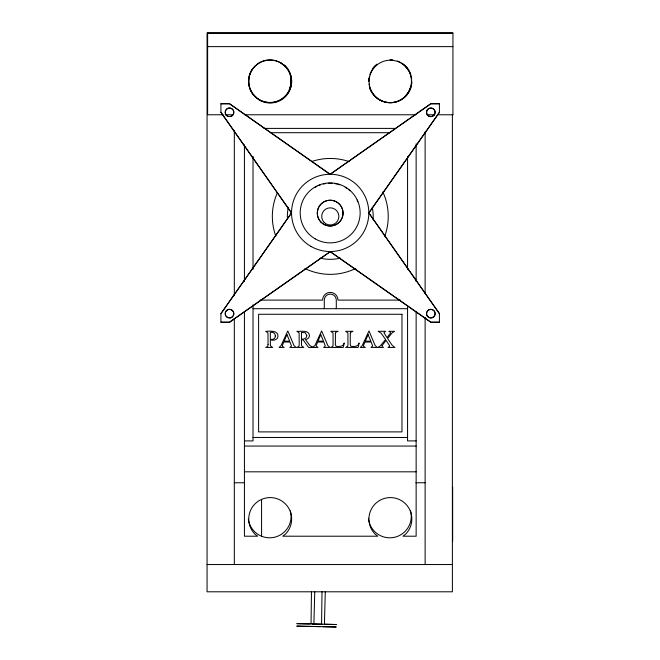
<?xml version="1.0" encoding="UTF-8"?>
<svg xmlns="http://www.w3.org/2000/svg" width="660" height="660" viewBox="0 0 660 660"><rect width="100%" height="100%" fill="white"/><g stroke="black" fill="none" stroke-linecap="round" stroke-linejoin="round"><path stroke-width="0.99" d="M290.961 78.878L290.837 84.43L289.286 89.768M311.041 623.733L311.462 591.781M313.896 623.799L314.754 591.855M321.577 624.203L322.006 591.599M324.423 624.269L325.298 591.665M290.994 78.878L290.87 84.43M410.734 86.74L408.589 91.913L405.174 96.36M220.927 112.249L291.538 212.908L220.927 313.566L220.927 322.311L229.507 322.311L330.173 251.699L229.507 322.146L220.927 322.146M220.927 313.731L291.538 212.908M439.42 313.731L368.808 212.908L439.42 112.249M368.808 213.073L439.42 112.414L439.42 103.661L430.84 103.661L330.173 174.273L430.84 103.826L439.42 103.826M257.614 64.012L255.016 66.008A21.466 21.466 0 0 0 255.016 96.36A21.466 21.466 0 0 0 285.367 96.36A21.466 21.466 0 0 0 285.367 66.008L283.421 64.515M377.157 64.515L375.21 66.008A21.466 21.466 0 0 0 371.795 70.455M312.923 346.995L314.845 345.667L321.635 330.949L327.896 345.691L330.016 347.44L323.656 347.44L325.298 346.013L323.846 342.037L317.6 342.037L316.107 345.988L317.971 347.44L308.616 347.44L303.154 339.9L301.471 339.9L301.554 345.815L303.79 347.44L296.876 347.44L298.947 346.335L299.195 344.586L299.112 332.937L296.876 331.312C300.754 331.741 308.773 329.53 309.457 335.462C309.532 337.673 307.527 339.265 305.489 339.587L309.878 345.543L312.923 347.44M314.028 623.799L312.708 623.766M207.587 33.058L452.909 33.058M207.619 46.629L452.941 46.629M330.173 174.273L229.507 103.661L220.927 103.661L220.927 112.414L291.538 213.073M220.927 103.826L229.507 103.826L330.173 174.438M223.08 114.774L207.619 114.774L207.619 33M225.142 114.774L233.384 114.774M244.728 114.774L415.833 114.774M427.177 114.774L434.387 114.774M437.481 114.774L452.941 114.774M263.967 128.403L395.579 128.403M270.534 132.701L390.043 132.701M260.18 300.11L322.558 300.11A7.73 7.73 0 0 1 330.289 292.388A7.73 7.73 0 0 1 338.011 300.11L400.397 300.11M253.019 308.698L407.558 308.698M330.173 251.534L430.84 322.146L439.42 322.146M330.173 251.699L430.84 322.311L439.42 322.311L439.42 313.566L368.808 212.908M253.019 437.473L407.558 437.473M244.431 440.913L253.019 440.913L253.019 304.879M416.138 440.913L407.558 440.913L407.558 305.836M244.431 446.061L416.138 446.061M244.431 471.817L416.138 471.817M234.316 482.765L244.571 482.765M415.891 482.765L425.122 482.765M207.058 564.539L452.38 564.539M312.106 623.758L313.343 623.783M309.862 623.906L296.802 623.659L336.328 624.517L325.025 624.244M312.898 623.972L322.063 624.178M320.042 626.612L296.744 626.134L336.27 627L322.996 626.678M402.963 64.012L405.562 66.008A21.466 21.466 0 0 1 408.969 70.455M280.912 62.898L285.359 66.313M255.007 96.665L259.454 100.081M405.174 66.008L408.589 70.455M369.938 88.357L371.044 91.022M452.909 114.84L452.941 33L207.058 33L207.058 591.797L452.38 591.797L452.38 114.378M452.653 487.261L452.653 541.258M425.122 131.893L425.122 293.617M425.122 317.311L425.122 564.539M416.138 143.822L416.138 281.605M416.138 311.388L416.138 536.209L402.963 536.209L405.562 534.212A21.466 21.466 0 0 0 405.562 503.861A21.466 21.466 0 0 0 375.21 503.861A21.466 21.466 0 0 0 375.21 534.212L377.809 536.209L282.769 536.209L285.367 534.212A21.466 21.466 0 0 0 285.367 503.861A21.466 21.466 0 0 0 255.016 503.861A21.466 21.466 0 0 0 255.016 534.212L257.614 536.209L244.431 536.209L244.431 311.388M407.558 156.321L407.558 269.296M336.295 308.698L336.295 300.11A6.006 6.006 0 0 0 330.289 294.104A6.006 6.006 0 0 0 324.274 300.11L324.274 308.698M261.575 499.744L261.575 536.547M253.019 156.321L253.019 269.296M244.431 144.853L244.431 281.605M234.316 130.862L234.316 295.68M234.316 318.343L234.316 564.539M259.421 100.138A21.466 21.466 0 0 0 290.887 87.103A21.466 21.466 0 0 0 285.326 66.371L280.879 62.964A21.466 21.466 0 0 0 254.974 96.731M401.56 63.079A21.466 21.466 0 0 1 385.382 102.135M384.475 101.921A21.466 21.466 0 0 1 371.926 92.713M371.44 91.913A21.466 21.466 0 0 1 369.856 88.522M368.569 81.188A21.466 21.466 0 0 1 368.75 78.383M372.446 68.879A21.466 21.466 0 0 1 376.967 64.16M390.027 59.722A21.466 21.466 0 0 1 392.832 59.903M397.37 61.017A21.466 21.466 0 0 1 400.76 62.601M257.26 64.012A21.285 21.285 0 0 1 285.64 66.932A21.285 21.285 0 0 1 285.623 95.461A21.285 21.285 0 0 1 257.235 98.34M253.225 94.496A21.285 21.285 0 0 0 256.509 97.779L252.632 93.761A21.285 21.285 0 0 1 248.803 77.938M248.96 77.03A21.285 21.285 0 0 1 252.681 68.59M290.351 510.799A21.466 21.466 0 0 1 273.809 537.405A21.466 21.466 0 0 1 248.341 519.156M410.545 510.799A21.466 21.466 0 0 1 395.818 536.959A21.466 21.466 0 0 1 369.344 522.803M369.08 521.911A21.466 21.466 0 0 1 368.437 518.224M315.183 187.275A29.972 29.972 0 0 1 316.907 186.351M318.706 185.542A29.972 29.972 0 0 1 320.546 184.849M323.359 184.041A29.972 29.972 0 0 1 325.289 183.661M328.218 183.323A29.972 29.972 0 0 1 332.128 183.323M335.057 183.661A29.972 29.972 0 0 1 336.988 184.041M337.928 184.28A29.972 29.972 0 0 1 339.801 184.849M345.163 187.275A29.972 29.972 0 0 1 346.822 188.306M348.422 189.453A29.972 29.972 0 0 1 349.94 190.707M357.052 199.972A29.972 29.972 0 0 1 357.868 201.762M228.401 116.556A4.29 4.29 0 0 1 225.472 110.946A4.29 4.29 0 0 1 231.322 108.52A4.29 4.29 0 0 1 233.227 114.559M232.543 115.442A4.29 4.29 0 0 1 230.62 116.556M430.84 116.704A4.29 4.29 0 0 1 426.946 110.599A4.29 4.29 0 0 1 434.123 109.651A4.29 4.29 0 0 1 431.945 116.556M228.401 317.873A4.29 4.29 0 0 1 225.472 312.262A4.29 4.29 0 0 1 231.322 309.837A4.29 4.29 0 0 1 233.227 315.876M232.543 316.767A4.29 4.29 0 0 1 229.507 318.021M372.232 207.265A42.925 42.925 0 0 1 373.106 219.458M340.42 258.118A42.925 42.925 0 0 1 320.158 258.118M287.405 218.435A42.925 42.925 0 0 1 288.346 207.265M328.259 173.522A42.925 42.925 0 0 1 330.289 173.481M411.832 82.112A21.466 21.466 0 0 1 411.114 86.74M410.858 87.631A21.466 21.466 0 0 1 369.913 87.631M369.649 86.74A21.466 21.466 0 0 1 369.105 83.985M368.923 81.188A21.466 21.466 0 0 1 369.435 76.535M369.913 74.737A21.466 21.466 0 0 1 371.349 71.272M409.423 71.272A21.466 21.466 0 0 1 410.858 74.737M411.337 76.535A21.466 21.466 0 0 1 411.667 78.383M382.8 191.903A57.948 57.948 0 0 1 384.747 236.214M355.707 268.48A57.948 57.948 0 0 1 304.87 268.48M275.83 236.214A57.948 57.948 0 0 1 277.349 192.827M311.438 161.609A57.948 57.948 0 0 1 349.14 161.609M335.428 333.267L335.379 344.57L336.014 346.294C339.091 346.682 343.373 346.83 344.248 342.977L343.266 347.44L330.775 347.44L332.846 346.335L333.094 344.57L333.011 332.937L330.775 331.312L338.077 331.312L335.841 332.277L335.428 333.267M350.303 333.267L350.254 344.57L350.889 346.294C353.974 346.682 358.248 346.83 359.123 342.977L358.141 347.44L345.65 347.44L347.721 346.335L347.968 344.57L347.886 332.937L345.65 331.312L352.951 331.312L350.716 332.277L350.303 333.267M268.042 344.586L267.803 346.335L265.741 347.44L272.646 347.44L270.41 345.815L270.328 339.883C273.141 340.741 277.349 340.172 277.942 336.715C278.701 330.165 269.767 331.097 265.741 331.312L267.968 332.937L268.042 344.586M306.784 335.618C306.842 338.349 303.765 339.454 301.471 339.149L301.471 332.442L305.324 332.747L306.784 335.618M275.311 336.014C275.509 338.671 272.588 340.09 270.328 339.207L270.328 332.5C272.745 331.518 275.525 333.366 275.311 336.014M282.381 345.403L282.364 346.335L284.147 347.44L279.064 347.44L281.012 345.667L287.81 330.949L294.063 345.691L296.191 347.44L289.831 347.44L291.472 346.013L290.021 342.037L283.775 342.037L282.381 345.403M363.545 345.403L363.528 346.335L365.31 347.44L360.228 347.44L362.175 345.667L368.973 330.949L375.226 345.691L377.355 347.44L370.994 347.44L372.636 346.013L371.184 342.037L364.939 342.037L363.545 345.403M382.082 345.601L382.058 346.426L383.526 347.44L377.809 347.44L380.259 345.914L385.58 339.504L381.208 333.292L378.13 331.312L385.58 331.312L383.93 332.673L386.974 337.648L390.448 333.143L390.423 332.219L388.839 331.312L394.556 331.312L392.279 332.706L387.568 338.506L392.279 345.411L394.927 347.44L388.006 347.44L389.441 346.525L389.491 345.535L386.108 340.354L382.082 345.601M286.951 334.645L284.147 341.162L289.682 341.162L286.951 334.645M320.776 334.645L317.971 341.162L323.515 341.162L320.776 334.645M368.115 334.645L365.31 341.162L370.846 341.162L368.115 334.645M401.973 314.275L258.604 314.275L258.604 431.896L401.973 431.896L401.973 314.275M377.8 98.662A21.285 21.285 0 0 0 411.535 83.795A21.285 21.285 0 0 0 381.793 62.007A21.285 21.285 0 0 0 377.8 98.662M310.86 246.353A38.635 38.635 0 0 0 368.808 212.899A38.635 38.635 0 0 0 310.86 179.438A38.635 38.635 0 0 0 310.86 246.353M323.738 224.218A12.878 12.878 0 0 0 343.051 213.073A12.878 12.878 0 0 0 323.738 201.919A12.878 12.878 0 0 0 323.738 224.218M315.183 238.854A29.972 29.972 0 0 0 360.145 212.899A29.972 29.972 0 0 0 315.183 186.937A29.972 29.972 0 0 0 315.183 238.854M226.479 115.285A4.29 4.29 0 0 0 233.657 113.355A4.29 4.29 0 0 0 228.401 108.1A4.29 4.29 0 0 0 226.479 115.285M428.686 115.962A4.29 4.29 0 0 0 435.13 112.249A4.29 4.29 0 0 0 428.686 108.529A4.29 4.29 0 0 0 428.686 115.962M321.065 222.247A12.878 12.878 0 0 0 342.614 216.472A12.878 12.878 0 0 0 326.84 200.706A12.878 12.878 0 0 0 321.065 222.247M428.686 317.278A4.29 4.29 0 0 0 435.13 313.566A4.29 4.29 0 0 0 428.686 309.845A4.29 4.29 0 0 0 428.686 317.278M227.362 317.278A4.29 4.29 0 0 0 233.805 313.566A4.29 4.29 0 0 0 227.362 309.845A4.29 4.29 0 0 0 227.362 317.278M428.686 317.443A4.29 4.29 0 0 0 435.13 313.731A4.29 4.29 0 0 0 428.686 310.01A4.29 4.29 0 0 0 428.686 317.443M324.217 222.478A8.588 8.588 0 0 0 338.58 218.625A8.588 8.588 0 0 0 328.07 208.114A8.588 8.588 0 0 0 324.217 222.478"/></g></svg>
